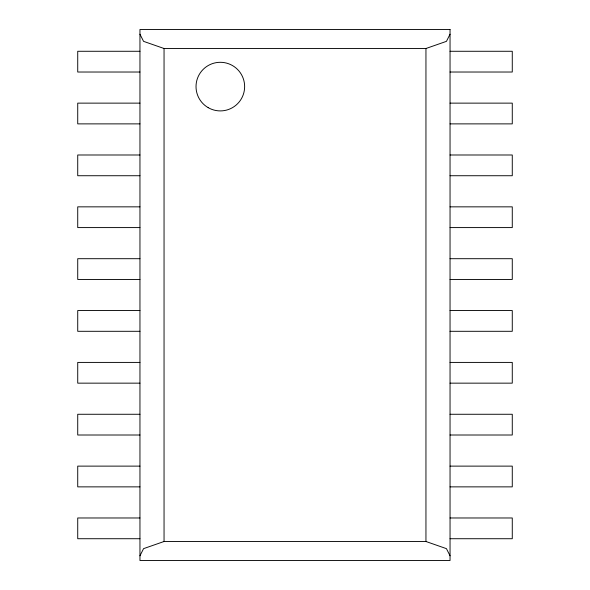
<?xml version="1.0" encoding="UTF-8"?>
<svg xmlns="http://www.w3.org/2000/svg" width="590" height="590" viewBox="0 0 590 590"><rect width="100%" height="100%" fill="white"/><g stroke="black" fill="none" stroke-linecap="round" stroke-linejoin="round"><path stroke-width="0.89" d="M139.955 555.795L143.562 548.648L164.049 541.495L425.95 541.495L446.438 548.648L450.045 555.795M450.045 34.205L446.438 41.352L425.95 48.505L164.049 48.505L143.562 41.352L139.955 34.205M139.955 51.278L77.725 51.278L77.725 72.024L139.955 72.024M450.045 51.278L512.275 51.278L512.275 72.024L450.045 72.024M139.955 103.132L77.725 103.132L77.725 123.878L139.955 123.878M450.045 103.132L512.275 103.132L512.275 123.878L450.045 123.878M139.955 154.993L77.725 154.993L77.725 175.732L139.955 175.732M450.045 154.993L512.275 154.993L512.275 175.732L450.045 175.732M139.955 206.847L77.725 206.847L77.725 227.585L139.955 227.585M450.045 206.847L512.275 206.847L512.275 227.585L450.045 227.585M139.955 258.7L77.725 258.7L77.725 279.446L139.955 279.446M450.045 258.7L512.275 258.7L512.275 279.446L450.045 279.446M139.955 310.554L77.725 310.554L77.725 331.3L139.955 331.3M450.045 310.554L512.275 310.554L512.275 331.3L450.045 331.3M139.955 362.415L77.725 362.415L77.725 383.153L139.955 383.153M450.045 362.415L512.275 362.415L512.275 383.153L450.045 383.153M139.955 414.269L77.725 414.269L77.725 435.007L139.955 435.007M450.045 414.269L512.275 414.269L512.275 435.007L450.045 435.007M139.955 466.122L77.725 466.122L77.725 486.868L139.955 486.868M450.045 466.122L512.275 466.122L512.275 486.868L450.045 486.868M139.955 517.976L77.725 517.976L77.725 538.722L139.955 538.722M450.045 517.976L512.275 517.976L512.275 538.722L450.045 538.722M425.95 48.505L425.95 541.495M164.049 48.505L164.049 541.495M450.045 29.5L139.955 29.5L139.955 560.5L450.045 560.5L450.045 29.5M208.174 107.653A24.308 24.308 0 0 0 244.636 86.605A24.308 24.308 0 0 0 208.174 65.556A24.308 24.308 0 0 0 208.174 107.653"/></g></svg>
